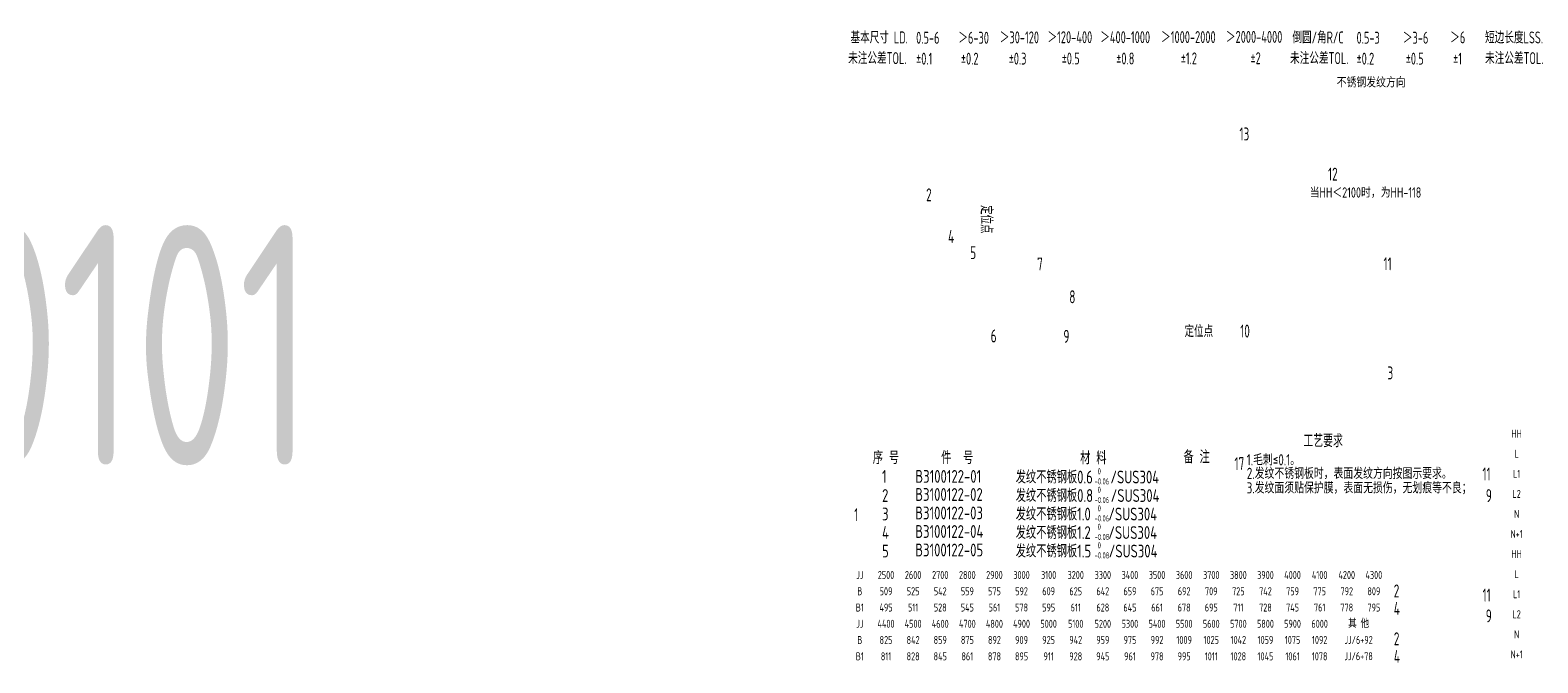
# Model space of a CAD drawing. Header units: inches. Extents: x 14216 to 120088, y -29410 to 23559.
# Drawn here: x 56420 to 58305, y 7896 to 8687 of the extents above; entities that cross this region are included whole.
import ezdxf
from ezdxf.enums import TextEntityAlignment as Align

# ---------------------------------------------------------------- set-up
doc = ezdxf.new("R2010")
doc.units = ezdxf.units.IN
doc.header["$LTSCALE"] = 0.3
doc.header["$MEASUREMENT"] = 0
for name, color, linetype in [('2', 2, 'Continuous'), ('2细实线', 2, 'Continuous'), ('6', 3, 'Continuous'), ('7', 4, 'Continuous')]:
    doc.layers.add(name, color=color, linetype=linetype)
doc.layers.add('粗实线', color=7, linetype='Continuous', lineweight=30)
doc.styles.add('HZ', font='isocp2.shx', dxfattribs={"width": 0.7, "bigfont": 'hztxt.shx'})

msp = doc.modelspace()

# ---------------------------------------------------------------- texts
at = {"layer": '2', "color": 6, "style": 'HZ', "width": 0.8}
msp.add_text('不锈钢发纹方向', height=12.825, dxfattribs=at).set_placement((58053.169, 8614.975))
for s, height, p in [('当HH＜2100时，为HH-118', 12.825, (58089.163, 8483.727)), ('定位点', 14.85, (57880.828, 8310.473))]:
    msp.add_text(s, height=height, dxfattribs=at).set_placement(p, align=Align.MIDDLE_CENTER)
msp.add_text('定位点', height=14.85, rotation=270, dxfattribs=at).set_placement((57615.473, 8450.182), align=Align.MIDDLE_CENTER)
for s, p in [('1.毛刺≤0.1。', (57940.636, 8138.64)), ('2.发纹不锈钢板时，表面发纹方向按图示要求。', (57940.801, 8121.638)), ('3.发纹面须贴保护膜，表面无损伤，无划痕等不良；', (57940.621, 8103.577))]:
    msp.add_text(s, height=14, dxfattribs=at).set_placement(p, align=Align.BOTTOM_LEFT)
at = {"layer": '2', "color": 6, "insert": (56292.818, 8292.965), "char_height": 300, "attachment_point": 5, "style": 'HZ'}
msp.add_mtext('\\A1;B3100101', dxfattribs=at)
at = {"layer": '2', "char_height": 7.5837, "attachment_point": 1, "style": 'HZ'}
for s, insert in [(' 0\\P-0.06', (57750.65, 8139.201)), (' 0\\P-0.06', (57750.65, 8116.082)), (' 0\\P-0.06', (57750.65, 8092.963)), (' 0\\P-0.08', (57750.65, 8069.844)), (' 0\\P-0.08', (57750.65, 8046.725))]:
    msp.add_mtext(s, dxfattribs=dict(at, insert=insert))
at = {"layer": '2细实线', "style": 'HZ', "width": 0.8}
for s, p in [('HH', (58278.052, 8182.407)), ('L', (58278.052, 8157.335)), ('L1', (58278.052, 8132.264)), ('L2', (58278.052, 8107.193)), ('N', (58278.052, 8082.122)), ('N+1', (58278.052, 8057.051)), ('HH', (58278.052, 8031.979)), ('JJ', (57457.107, 8005.872)), ('2500', (57489.873, 8005.872)), ('2600', (57523.747, 8005.872)), ('2700', (57557.621, 8005.872)), ('2800', (57591.495, 8005.872)), ('2900', (57625.369, 8005.872)), ('3000', (57659.243, 8005.872)), ('3100', (57693.118, 8005.872)), ('3200', (57726.992, 8005.872)), ('3300', (57760.866, 8005.872)), ('3400', (57794.74, 8005.872)), ('3500', (57828.614, 8005.872)), ('3600', (57862.488, 8005.872)), ('3700', (57896.362, 8005.872)), ('3800', (57930.236, 8005.872)), ('3900', (57964.11, 8005.872)), ('4000', (57997.984, 8005.872)), ('4100', (58031.858, 8005.872)), ('4200', (58065.732, 8005.872)), ('4300', (58099.606, 8005.872)), ('L', (58278.052, 8006.908)), ('B', (57457.107, 7985.547)), ('509', (57489.873, 7985.547)), ('525', (57523.747, 7985.547)), ('542', (57557.621, 7985.547)), ('559', (57591.495, 7985.547)), ('575', (57625.37, 7985.547)), ('592', (57659.244, 7985.547)), ('609', (57693.118, 7985.547)), ('625', (57726.992, 7985.547)), ('642', (57760.866, 7985.547)), ('659', (57794.74, 7985.547)), ('675', (57828.614, 7985.547)), ('692', (57862.488, 7985.547)), ('709', (57896.362, 7985.547)), ('725', (57930.236, 7985.547)), ('742', (57964.11, 7985.547)), ('759', (57997.984, 7985.547)), ('775', (58031.858, 7985.547)), ('792', (58065.732, 7985.547)), ('809', (58099.606, 7985.547)), ('L1', (58278.052, 7981.837)), ('B1', (57457.107, 7965.223)), ('495', (57489.873, 7965.223)), ('511', (57523.747, 7965.223)), ('528', (57557.621, 7965.223)), ('545', (57591.495, 7965.223)), ('561', (57625.369, 7965.223)), ('578', (57659.243, 7965.223)), ('595', (57693.118, 7965.223)), ('611', (57726.992, 7965.223)), ('628', (57760.866, 7965.223)), ('645', (57794.74, 7965.223)), ('661', (57828.614, 7965.223)), ('678', (57862.488, 7965.223)), ('695', (57896.362, 7965.223)), ('711', (57930.236, 7965.223)), ('728', (57964.11, 7965.223)), ('745', (57997.984, 7965.223)), ('761', (58031.858, 7965.223)), ('778', (58065.732, 7965.223)), ('795', (58099.606, 7965.223)), ('L2', (58278.052, 7956.766)), ('JJ', (57457.107, 7944.898)), ('4400', (57489.873, 7944.898)), ('4500', (57523.747, 7944.898)), ('4600', (57557.621, 7944.898)), ('4700', (57591.495, 7944.898)), ('4800', (57625.369, 7944.898)), ('4900', (57659.243, 7944.898)), ('5000', (57693.118, 7944.898)), ('5100', (57726.992, 7944.898)), ('5200', (57760.866, 7944.898)), ('5300', (57794.74, 7944.898)), ('5400', (57828.614, 7944.898)), ('5500', (57862.488, 7944.898)), ('5600', (57896.362, 7944.898)), ('5700', (57930.236, 7944.898)), ('5800', (57964.11, 7944.898)), ('5900', (57997.984, 7944.898)), ('6000', (58031.858, 7944.898)), ('其 他', (58080.537, 7944.898)), ('N', (58278.052, 7931.694)), ('B', (57457.107, 7924.574)), ('825', (57489.873, 7924.574)), ('842', (57523.747, 7924.574)), ('859', (57557.621, 7924.738)), ('875', (57591.495, 7924.738)), ('892', (57625.37, 7924.738)), ('909', (57659.244, 7924.738)), ('925', (57693.118, 7924.738)), ('942', (57726.992, 7924.738)), ('959', (57760.866, 7924.738)), ('975', (57794.74, 7924.738)), ('992', (57828.614, 7924.738)), ('1009', (57862.488, 7924.738)), ('1025', (57896.362, 7924.738)), ('1042', (57930.236, 7924.738)), ('1059', (57964.11, 7924.738)), ('1075', (57997.984, 7924.738)), ('1092', (58031.858, 7924.738)), ('JJ/6+92', (58080.537, 7924.738)), ('B1', (57457.107, 7904.25)), ('811', (57489.873, 7904.25)), ('828', (57523.747, 7904.25)), ('845', (57557.621, 7904.25)), ('861', (57591.495, 7904.25)), ('878', (57625.369, 7904.25)), ('895', (57659.243, 7904.25)), ('911', (57693.118, 7904.25)), ('928', (57726.992, 7904.25)), ('945', (57760.866, 7904.25)), ('961', (57794.74, 7904.25)), ('978', (57828.614, 7904.25)), ('995', (57862.488, 7904.25)), ('1011', (57896.362, 7904.25)), ('1028', (57930.236, 7904.25)), ('1045', (57964.11, 7904.25)), ('1061', (57997.984, 7904.25)), ('1078', (58031.858, 7904.25)), ('JJ/6+78', (58080.537, 7904.414)), ('N+1', (58278.052, 7906.623))]:
    msp.add_text(s, height=10, dxfattribs=at).set_placement(p, align=Align.MIDDLE_CENTER)
for s, p in [('序 号', (57473.317, 8144.452)), ('件  号', (57558.739, 8144.452)), ('材 料', (57732.548, 8144.149)), ('备 注', (57861.642, 8145.356)), ('1', (57484.889, 8121.014)), ('B3100122-01', (57526.465, 8121.014)), ('发纹不锈钢板0.6   /SUS304', (57651.961, 8120.226)), ('2 ', (57484.927, 8097.166)), ('B3100122-02', (57526.331, 8098.441)), ('发纹不锈钢板0.8   /SUS304', (57651.961, 8097.107)), ('3', (57484.927, 8074.047)), ('B3100122-03', (57526.331, 8075.322)), ('发纹不锈钢板1.0   /SUS304', (57651.961, 8073.988)), ('4', (57484.927, 8050.928)), ('B3100122-04', (57526.331, 8052.203)), ('发纹不锈钢板1.2   /SUS304', (57651.961, 8050.869)), ('5', (57484.927, 8027.809)), ('B3100122-05', (57526.331, 8029.084)), ('发纹不锈钢板1.5   /SUS304', (57651.961, 8027.75))]:
    msp.add_text(s, height=16, dxfattribs=at).set_placement(p)
at = {"layer": '6', "color": 2, "style": 'HZ', "width": 0.7}
for s, p in [('基本尺寸 LD.', (57445.475, 8669.952)), ('0.5-6', (57527.488, 8669.592)), ('＞6-30', (57580.276, 8669.592)), ('＞30-120', (57632.108, 8670.051)), ('＞120-400', (57691.7, 8670.244)), ('＞400-1000', (57757.637, 8670.244)), ('＞1000-2000', (57833.731, 8670.432)), ('＞2000-4000', (57914.754, 8670.619)), ('倒圆/角R/C', (57997.828, 8669.952)), ('0.5-3', (58077.975, 8669.592)), ('＞3-6', (58135.938, 8669.592)), ('＞6', (58195.081, 8670.051)), ('短边长度LSS.', (58238.611, 8669.952)), ('未注公差TOL.', (57442.535, 8644.124)), ('%%P0.1', (57527.488, 8643.465)), ('%%P0.2', (57583.475, 8643.465)), ('%%P0.3', (57643.195, 8643.465)), ('%%P0.5', (57709.43, 8643.658)), ('%%P0.8', (57777.613, 8643.658)), ('%%P1.2', (57858.256, 8643.846)), ('%%P2', (57945.422, 8644.033)), ('未注公差TOL.', (57994.888, 8644.124)), ('%%P0.2', (58077.975, 8643.465)), ('%%P0.5', (58139.439, 8643.465)), ('%%P1', (58198.683, 8643.465)), ('未注公差TOL.', (58238.636, 8644.124))]:
    msp.add_text(s, height=14.9299, dxfattribs=at).set_placement(p)
at = {"layer": '7', "style": 'HZ', "width": 0.7}
for s, p in [('13', (57931.629, 8548.726)), ('12', (58042.339, 8498.55)), ('2', (57540.005, 8472.643)), ('4', (57567.446, 8420.693)), ('5', (57595.035, 8400.446)), ('7', (57678.723, 8386.279)), ('11', (58111.69, 8386.559)), ('8', (57718.912, 8345.325)), ('6', (57620.724, 8296.417)), ('9', (57711.57, 8295.917)), ('10', (57932.552, 8302.507)), ('3', (58116.605, 8250.21)), ('17', (57925.405, 8136.882)), ('11', (58235.343, 8123.966)), ('9', (58239.585, 8096.942)), ('1', (57450.13, 8073.137)), ('2', (58124.444, 7977.87)), ('4', (58124.514, 7955.907)), ('11', (58235.441, 7972.552)), ('9', (58239.495, 7946.629)), ('2', (58124.569, 7918.046)), ('4', (58124.639, 7896.083))]:
    msp.add_text(s, height=16.2, dxfattribs=at).set_placement(p)
at = {"layer": '粗实线', "color": 3, "linetype": 'Continuous', "lineweight": -3, "style": 'HZ', "width": 0.7}
msp.add_text('工艺要求', height=16, dxfattribs=at).set_placement((58011.573, 8165.468))

doc.saveas('drawing.dxf')
